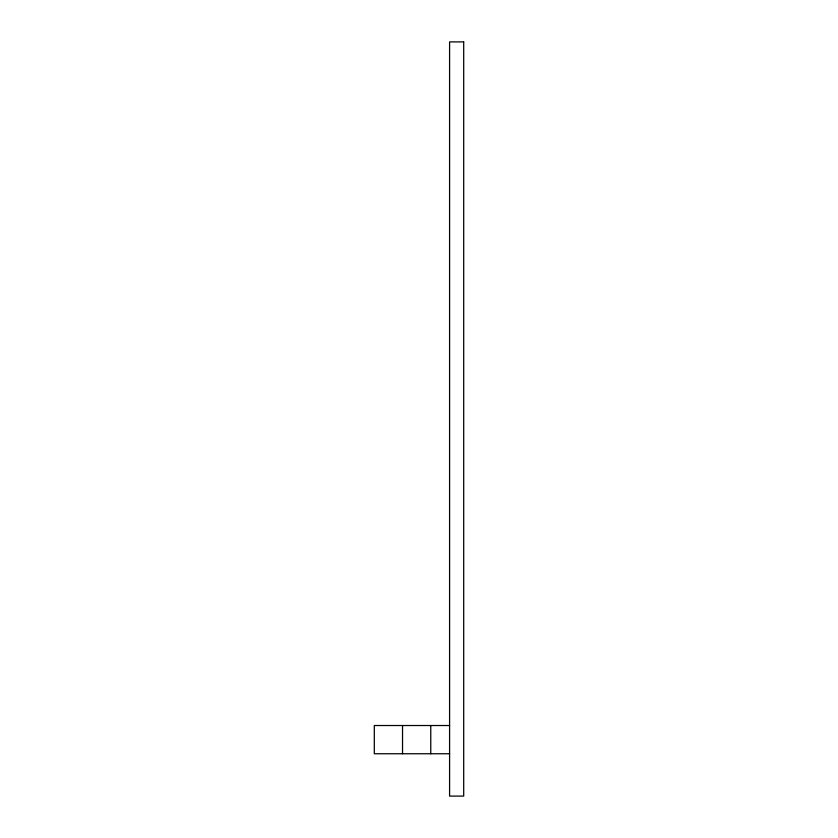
<?xml version="1.0" encoding="UTF-8"?>
<svg xmlns="http://www.w3.org/2000/svg" width="838" height="838" viewBox="0 0 838 838"><rect width="100%" height="100%" fill="white"/><g stroke="black" fill="none" stroke-linecap="round" stroke-linejoin="round"><path stroke-width="1.26" d="M449.587 725.519L374.303 725.519L374.303 753.75L449.587 753.75M430.763 725.519L430.763 753.75M402.533 725.519L402.533 753.75M463.697 41.9L449.587 41.9L449.587 796.1L463.697 796.1L463.697 41.9"/></g></svg>
